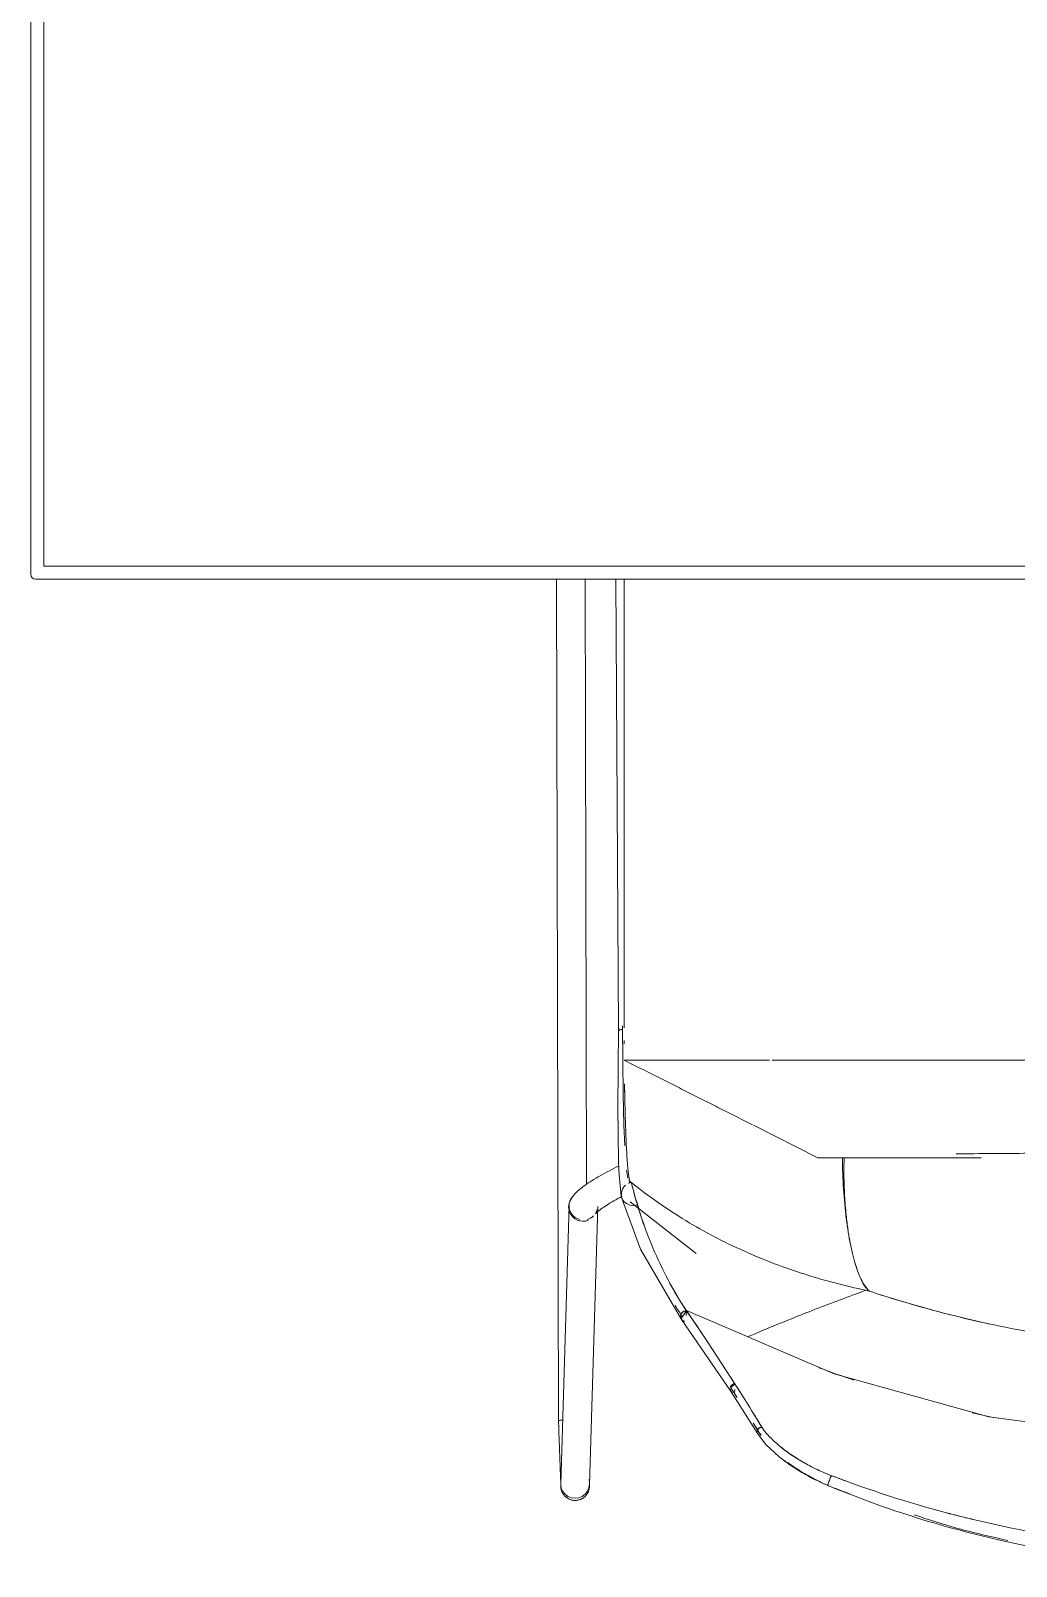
# Model space of a CAD drawing. Header units: millimetres. Extents: x 155927 to 317870, y -36033 to 97293.
# Drawn here: x 200626 to 201004, y 32017 to 32606 of the extents above; entities that cross this region are included whole.
import ezdxf

# ---------------------------------------------------------------- set-up
doc = ezdxf.new("R2010")
doc.units = ezdxf.units.MM
doc.header["$MEASUREMENT"] = 0
doc.layers.add('I-FURN', color=8, linetype='CONTINUOUS', lineweight=9)

msp = doc.modelspace()

# ---------------------------------------------------------------- linework, layer by layer
at = {"layer": 'I-FURN'}
for p, q in [((200625.86, 33193.61), (200625.86, 32397.61)), ((200630.86, 33190.61), (200630.86, 32400.61)), ((200630.86, 32400.61), (200630.86, 33190.61)), ((200630.86, 32400.61), (202820.86, 32400.61)), ((202820.86, 32400.61), (200630.86, 32400.61)), ((200627.86, 32395.61), (202823.86, 32395.61)), ((200827.79, 32395.61), (200828.48, 32072.75)), ((200839.29, 32163.27), (200838.79, 32395.61)), ((200851.54, 32222.57), (200850.47, 32395.61)), ((200853.22, 32210.81), (200853.12, 32224.2)), ((200851.38, 32207.98), (200851.52, 32223.13)), ((200851.56, 32222.61), (200851.56, 32222.54)), ((200851.56, 32222.54), (200851.71, 32222.47)), ((200851.71, 32222.47), (200852.01, 32222.41)), ((200852.05, 32222.73), (200851.74, 32222.67)), ((200852.5, 32222.78), (200852.05, 32222.73)), ((200853.05, 32222.82), (200852.5, 32222.78)), ((200851.32, 32192.59), (200851.38, 32207.98)), ((200853.38, 32197.97), (200853.22, 32210.81)), ((200860.91, 32211.07), (200909.58, 32211.07)), ((200920.42, 32211.07), (200977.85, 32211.07)), ((200989.25, 32211.07), (201049.45, 32211.07)), ((200854.02, 32197.09), (200853.85, 32201.99)), ((200853.63, 32186.14), (200853.38, 32197.97)), ((200851.37, 32183.03), (200851.32, 32192.59)), ((200851.58, 32171.95), (200851.37, 32183.03)), ((200853.93, 32178.22), (200853.63, 32186.14)), ((200928.1, 32173.6), (200903.34, 32186.06)), ((200850.88, 32170.07), (200851.86, 32170.55)), ((200851.76, 32167.01), (200851.58, 32171.95)), ((200990.8, 32173.6), (200928.1, 32173.6)), ((200840.65, 32164.36), (200841.38, 32164.82)), ((200841.38, 32164.82), (200842.13, 32165.29)), ((200842.13, 32165.29), (200842.91, 32165.76)), ((200842.91, 32165.76), (200843.71, 32166.24)), ((200843.71, 32166.24), (200844.53, 32166.71)), ((200844.53, 32166.71), (200845.38, 32167.19)), ((200845.38, 32167.19), (200846.25, 32167.67)), ((200846.25, 32167.67), (200847.14, 32168.15)), ((200847.14, 32168.15), (200848.05, 32168.63)), ((200848.05, 32168.63), (200848.98, 32169.11)), ((200848.98, 32169.11), (200849.92, 32169.59)), ((200849.92, 32169.59), (200850.88, 32170.07)), ((200852.56, 32158.86), (200851.76, 32167.01)), ((200855.16, 32165.8), (200854.64, 32168.88)), ((200855.92, 32164), (200855.46, 32164.79)), ((200833.54, 32158.13), (200833.95, 32158.72)), ((200833.95, 32158.72), (200834.39, 32159.26)), ((200834.39, 32159.26), (200834.84, 32159.76)), ((200834.84, 32159.76), (200835.31, 32160.24)), ((200835.31, 32160.24), (200835.81, 32160.71)), ((200835.81, 32160.71), (200836.32, 32161.17)), ((200836.32, 32161.17), (200836.86, 32161.62)), ((200836.86, 32161.62), (200837.43, 32162.08)), ((200837.43, 32162.08), (200838.02, 32162.53)), ((200838.02, 32162.53), (200838.64, 32162.98)), ((200838.64, 32162.98), (200839.28, 32163.44)), ((200839.28, 32163.44), (200839.95, 32163.9)), ((200839.95, 32163.9), (200840.65, 32164.36)), ((200852.13, 32158.35), (200852.95, 32158.78)), ((200852.93, 32157.88), (200852.56, 32158.86)), ((200852.6, 32160.02), (200852.89, 32161.16)), ((200852.95, 32157.75), (200852.62, 32158.86)), ((200852.89, 32161.16), (200853.46, 32162.19)), ((200832.57, 32155.23), (200829.39, 32048.37)), ((200832.77, 32156.69), (200833.14, 32157.46)), ((200833.14, 32157.46), (200833.54, 32158.13)), ((200840.39, 32048.08), (200843.56, 32154.91)), ((200843.19, 32152.55), (200843.45, 32152.79)), ((200843.45, 32152.79), (200843.75, 32153.05)), ((200843.75, 32153.05), (200844.11, 32153.34)), ((200844.11, 32153.34), (200844.51, 32153.65)), ((200844.51, 32153.65), (200844.95, 32153.97)), ((200844.95, 32153.97), (200845.43, 32154.32)), ((200845.43, 32154.32), (200845.96, 32154.68)), ((200845.96, 32154.68), (200846.52, 32155.05)), ((200846.52, 32155.05), (200847.11, 32155.43)), ((200847.11, 32155.43), (200847.74, 32155.83)), ((200847.74, 32155.83), (200848.4, 32156.23)), ((200848.4, 32156.23), (200849.09, 32156.64)), ((200849.09, 32156.64), (200849.81, 32157.06)), ((200849.81, 32157.06), (200850.56, 32157.48)), ((200850.56, 32157.48), (200851.33, 32157.91)), ((200851.33, 32157.91), (200852.13, 32158.35)), ((200860.03, 32138.55), (200852.74, 32158.31)), ((200853.24, 32157.35), (200852.93, 32157.88)), ((200853.63, 32156.85), (200853.24, 32157.35)), ((200854.65, 32156), (200853.63, 32156.85)), ((200855.94, 32155.42), (200854.65, 32156)), ((200857.41, 32155.22), (200855.94, 32155.42)), ((200855.97, 32156.63), (200881.37, 32136.81)), ((200858.95, 32155.46), (200857.41, 32155.22)), ((200842.71, 32152.06), (200842.74, 32152.1)), ((200842.74, 32152.1), (200842.83, 32152.2)), ((200842.83, 32152.2), (200842.98, 32152.36)), ((200842.98, 32152.36), (200843.19, 32152.55)), ((200875.78, 32111.49), (200860.03, 32138.55)), ((200875.38, 32112.8), (200875.45, 32113.27)), ((200875.42, 32112.32), (200875.38, 32112.8)), ((200875.57, 32111.86), (200875.42, 32112.32)), ((200875.45, 32113.27), (200875.63, 32113.72)), ((200877.64, 32114.82), (200875.57, 32111.86)), ((200875.63, 32113.72), (200875.9, 32114.11)), ((200875.9, 32114.11), (200876.26, 32114.43)), ((200876.26, 32114.43), (200876.69, 32114.66)), ((200876.69, 32114.66), (200877.16, 32114.8)), ((200877.16, 32114.8), (200877.64, 32114.82)), ((200877.53, 32113.05), (200877.64, 32114.82)), ((200877.64, 32114.82), (200877.54, 32113.05)), ((200877.58, 32113.01), (200877.64, 32114.82)), ((200877.58, 32113.01), (200877.64, 32114.82)), ((200877.65, 32114.96), (200934.3, 32090.65)), ((200877.65, 32114.96), (200886.28, 32102.19)), ((200894.83, 32083.79), (200875.78, 32111.49)), ((200886.28, 32102.19), (200895.97, 32087.19)), ((200934.3, 32090.65), (200993.78, 32074.19)), ((200894.59, 32084.79), (200894.6, 32084.37)), ((200904.99, 32067.66), (200894.59, 32084.16)), ((200894.6, 32084.37), (200894.72, 32083.98)), ((200895.91, 32083.35), (200894.63, 32085.33)), ((200894.9, 32085.6), (200894.7, 32085.21)), ((200894.72, 32083.98), (200894.94, 32083.64)), ((200895.2, 32085.94), (200894.9, 32085.6)), ((200894.94, 32083.64), (200895.25, 32083.38)), ((200895.57, 32086.21), (200895.2, 32085.94)), ((200895.99, 32086.39), (200895.57, 32086.21)), ((200896.97, 32081.69), (200895.91, 32083.35)), ((200895.97, 32087.19), (200899.35, 32081.83)), ((200896.43, 32086.47), (200895.99, 32086.39)), ((200896.05, 32083.12), (200896.22, 32084.6)), ((200828.72, 32072.79), (200828.48, 32072.75)), ((200828.49, 32072.66), (200828.49, 32072.75)), ((200828.53, 32071.6), (200828.49, 32072.66)), ((200828.57, 32070.54), (200828.53, 32071.6)), ((200828.61, 32069.49), (200828.57, 32070.54)), ((200828.63, 32072.72), (200829.13, 32072.69)), ((200829.31, 32072.84), (200828.72, 32072.79)), ((200830.22, 32072.88), (200829.31, 32072.84)), ((200903.1, 32075.83), (200906.6, 32070.19)), ((200906.24, 32066.97), (200903.33, 32071.64)), ((200993.78, 32074.19), (201054.98, 32065.88)), ((200828.65, 32068.44), (200828.61, 32069.49)), ((200828.68, 32067.4), (200828.65, 32068.44)), ((200828.72, 32066.37), (200828.68, 32067.4)), ((200828.76, 32065.36), (200828.72, 32066.37)), ((200828.79, 32064.36), (200828.76, 32065.36)), ((200908.15, 32063.51), (200904.9, 32067.8)), ((200906.25, 32067.69), (200906.17, 32067.11)), ((200906.23, 32067.01), (200906.25, 32067.22)), ((200828.83, 32063.37), (200828.79, 32064.36)), ((200828.87, 32062.4), (200828.83, 32063.37)), ((200828.9, 32061.45), (200828.87, 32062.4)), ((200828.93, 32060.52), (200828.9, 32061.45)), ((200828.97, 32059.61), (200828.93, 32060.52)), ((200829, 32058.73), (200828.97, 32059.61)), ((200829.03, 32057.86), (200829, 32058.73)), ((200913.23, 32058.81), (200908.15, 32063.51)), ((200917.36, 32055.72), (200913.23, 32058.81)), ((200829.06, 32057.03), (200829.03, 32057.86)), ((200829.09, 32056.22), (200829.06, 32057.03)), ((200829.12, 32055.44), (200829.09, 32056.22)), ((200829.15, 32054.69), (200829.12, 32055.44)), ((200829.17, 32053.97), (200829.15, 32054.69)), ((200829.2, 32053.29), (200829.17, 32053.97)), ((200829.22, 32052.63), (200829.2, 32053.29)), ((200829.24, 32052.01), (200829.22, 32052.63)), ((200921.98, 32052.77), (200917.36, 32055.72)), ((200926.79, 32050.16), (200921.98, 32052.77)), ((200829.27, 32051.43), (200829.24, 32052.01)), ((200829.29, 32050.88), (200829.27, 32051.43)), ((200829.3, 32050.37), (200829.29, 32050.88)), ((200829.32, 32049.9), (200829.3, 32050.37)), ((200829.34, 32049.46), (200829.32, 32049.9)), ((200829.35, 32049.06), (200829.34, 32049.46)), ((200829.36, 32048.71), (200829.35, 32049.06)), ((200829.38, 32048.39), (200829.36, 32048.71)), ((200829.39, 32048.12), (200829.38, 32048.39)), ((200829.58, 32046.81), (200829.39, 32048.2)), ((200829.39, 32047.89), (200829.39, 32048.12)), ((200829.39, 32048.02), (200829.4, 32047.81)), ((200829.4, 32047.7), (200829.39, 32047.89)), ((200829.4, 32047.81), (200829.4, 32047.63)), ((200829.41, 32047.55), (200829.4, 32047.7)), ((200829.4, 32047.63), (200829.41, 32047.5)), ((200829.41, 32047.44), (200829.41, 32047.55)), ((200829.41, 32047.5), (200829.41, 32047.41)), ((200829.41, 32047.38), (200829.41, 32047.44)), ((200829.41, 32047.41), (200829.41, 32047.36)), ((200829.41, 32047.36), (200829.41, 32047.38)), ((200829.42, 32047.26), (200829.41, 32047.36)), ((200829.41, 32047.36), (200829.41, 32047.36)), ((200829.43, 32047.04), (200829.42, 32047.26)), ((200829.46, 32046.82), (200829.43, 32047.04)), ((200829.49, 32046.61), (200829.46, 32046.82)), ((200830.13, 32045.52), (200829.58, 32046.81)), ((200840.2, 32046.85), (200839.65, 32045.56)), ((200840.39, 32048.24), (200840.2, 32046.85)), ((200840.32, 32050.25), (200840.33, 32049.82)), ((200840.33, 32049.82), (200840.35, 32049.43)), ((200840.37, 32046.88), (200840.34, 32046.66)), ((200840.35, 32049.43), (200840.36, 32049.08)), ((200840.36, 32049.08), (200840.37, 32048.77)), ((200840.37, 32048.77), (200840.38, 32048.5)), ((200840.39, 32047.1), (200840.37, 32046.88)), ((200840.38, 32048.5), (200840.39, 32048.27)), ((200840.39, 32048.29), (200840.38, 32048.42)), ((200840.39, 32048.1), (200840.39, 32048.29)), ((200840.39, 32048.27), (200840.4, 32048.08)), ((200840.4, 32047.95), (200840.39, 32048.1)), ((200840.41, 32047.32), (200840.39, 32047.1)), ((200840.4, 32048.08), (200840.4, 32047.94)), ((200840.4, 32047.84), (200840.4, 32047.95)), ((200840.4, 32047.94), (200840.4, 32047.83)), ((200840.41, 32047.78), (200840.4, 32047.84)), ((200840.4, 32047.83), (200840.41, 32047.77)), ((200840.41, 32047.76), (200840.41, 32047.78)), ((200840.41, 32047.77), (200840.41, 32047.76)), ((200840.41, 32047.76), (200840.41, 32047.54)), ((200840.41, 32047.54), (200840.41, 32047.32)), ((200931.81, 32047.96), (200931.78, 32047.87)), ((200931.89, 32048.17), (200931.81, 32047.96)), ((200932.01, 32048.46), (200931.89, 32048.17)), ((200932.15, 32048.84), (200932.01, 32048.46)), ((200932.32, 32049.26), (200932.15, 32048.84)), ((200932.5, 32049.72), (200932.32, 32049.26)), ((200932.68, 32050.17), (200932.5, 32049.72)), ((200932.85, 32050.6), (200932.68, 32050.17)), ((200933, 32050.98), (200932.85, 32050.6)), ((200933.12, 32051.28), (200933, 32050.98)), ((200933.2, 32051.49), (200933.12, 32051.28)), ((200933.24, 32051.59), (200933.2, 32051.49)), ((200829.54, 32046.39), (200829.49, 32046.61)), ((200829.59, 32046.18), (200829.54, 32046.39)), ((200829.65, 32045.96), (200829.59, 32046.18)), ((200829.71, 32045.76), (200829.65, 32045.96)), ((200829.79, 32045.55), (200829.71, 32045.76)), ((200829.87, 32045.35), (200829.79, 32045.55)), ((200829.97, 32045.15), (200829.87, 32045.35)), ((200830.07, 32044.95), (200829.97, 32045.15)), ((200830.18, 32044.76), (200830.07, 32044.95)), ((200831.01, 32044.42), (200830.13, 32045.52)), ((200830.29, 32044.57), (200830.18, 32044.76)), ((200830.41, 32044.39), (200830.29, 32044.57)), ((200830.54, 32044.21), (200830.41, 32044.39)), ((200830.68, 32044.04), (200830.54, 32044.21)), ((200830.83, 32043.87), (200830.68, 32044.04)), ((200830.98, 32043.71), (200830.83, 32043.87)), ((200831.13, 32043.56), (200830.98, 32043.71)), ((200832.15, 32043.57), (200831.01, 32044.42)), ((200831.3, 32043.41), (200831.13, 32043.56)), ((200831.46, 32043.27), (200831.3, 32043.41)), ((200831.64, 32043.14), (200831.46, 32043.27)), ((200831.82, 32043.01), (200831.64, 32043.14)), ((200832, 32042.89), (200831.82, 32043.01)), ((200832.19, 32042.78), (200832, 32042.89)), ((200833.47, 32043.04), (200832.15, 32043.57)), ((200832.38, 32042.67), (200832.19, 32042.78)), ((200832.58, 32042.57), (200832.38, 32042.67)), ((200832.78, 32042.48), (200832.58, 32042.57)), ((200832.99, 32042.4), (200832.78, 32042.48)), ((200833.19, 32042.33), (200832.99, 32042.4)), ((200833.41, 32042.27), (200833.19, 32042.33)), ((200833.62, 32042.21), (200833.41, 32042.27)), ((200834.9, 32042.86), (200833.47, 32043.04)), ((200833.83, 32042.16), (200833.62, 32042.21)), ((200834.05, 32042.12), (200833.83, 32042.16)), ((200834.27, 32042.09), (200834.05, 32042.12)), ((200834.49, 32042.07), (200834.27, 32042.09)), ((200834.71, 32042.06), (200834.49, 32042.07)), ((200834.93, 32042.06), (200834.71, 32042.06)), ((200836.32, 32043.05), (200834.9, 32042.86)), ((200834.95, 32042.06), (200834.93, 32042.06)), ((200835.17, 32042.06), (200834.95, 32042.06)), ((200835.39, 32042.08), (200835.17, 32042.06)), ((200835.61, 32042.1), (200835.39, 32042.08)), ((200835.83, 32042.13), (200835.61, 32042.1)), ((200836.04, 32042.17), (200835.83, 32042.13)), ((200836.26, 32042.22), (200836.04, 32042.17)), ((200836.47, 32042.28), (200836.26, 32042.22)), ((200837.64, 32043.59), (200836.32, 32043.05)), ((200836.68, 32042.35), (200836.47, 32042.28)), ((200836.89, 32042.42), (200836.68, 32042.35)), ((200837.09, 32042.51), (200836.89, 32042.42)), ((200837.29, 32042.6), (200837.09, 32042.51)), ((200837.49, 32042.7), (200837.29, 32042.6)), ((200837.68, 32042.8), (200837.49, 32042.7)), ((200838.78, 32044.44), (200837.64, 32043.59)), ((200837.87, 32042.92), (200837.68, 32042.8)), ((200838.05, 32043.04), (200837.87, 32042.92)), ((200838.23, 32043.17), (200838.05, 32043.04)), ((200838.4, 32043.3), (200838.23, 32043.17)), ((200838.57, 32043.45), (200838.4, 32043.3)), ((200838.73, 32043.6), (200838.57, 32043.45)), ((200838.88, 32043.75), (200838.73, 32043.6)), ((200839.65, 32045.56), (200838.78, 32044.44)), ((200839.03, 32043.91), (200838.88, 32043.75)), ((200839.17, 32044.08), (200839.03, 32043.91)), ((200839.31, 32044.26), (200839.17, 32044.08)), ((200839.44, 32044.43), (200839.31, 32044.26)), ((200839.56, 32044.62), (200839.44, 32044.43)), ((200839.67, 32044.81), (200839.56, 32044.62)), ((200839.78, 32045), (200839.67, 32044.81)), ((200839.88, 32045.2), (200839.78, 32045)), ((200839.97, 32045.4), (200839.88, 32045.2)), ((200840.05, 32045.6), (200839.97, 32045.4)), ((200840.13, 32045.81), (200840.05, 32045.6)), ((200840.19, 32046.02), (200840.13, 32045.81)), ((200840.25, 32046.23), (200840.19, 32046.02)), ((200840.3, 32046.44), (200840.25, 32046.23)), ((200840.34, 32046.66), (200840.3, 32046.44))]:
    msp.add_line(p, q, dxfattribs=at)
msp.add_arc((200627.86, 32397.61), 2, 180, 270, dxfattribs=at)
for centre, major_axis, ratio, start_param, end_param in [((200837.85, 32154.58), (5.08, -2.11), 0.969753, 2.873687, 3.920884), ((200838.06, 32155.07), (5.5, -0.16), 0.969889, 2.648641, 4.481237), ((200838.06, 32155.07), (5.5, -0.16), 0.969889, 5.790234, 6.052033), ((200837.85, 32154.58), (5.08, -2.11), 0.969753, 3.920884, 5.491681), ((200838.06, 32155.07), (5.5, -0.16), 0.969889, 5.004836, 5.528435)]:
    msp.add_ellipse(centre, major_axis=major_axis, ratio=ratio, start_param=start_param, end_param=end_param, dxfattribs=at)
for points, knots in [([(200853.67, 32395.59), (200853.67, 32384.7), (200853.67, 32330.35), (200853.67, 32276.06), (200853.67, 32232.68)], [-0.6164176, -0.6164176, -0.6164176, -0.6164176, -0.5, -0.0351654, -0.0351654, -0.0351654, -0.0351654]), ([(200851.68, 32222.95), (200851.61, 32222.99), (200851.45, 32223.12), (200851.57, 32223.25), (200851.71, 32223.33)], [-0.7, -0.7, -0.7, -0.7, -0.6, -0.4, -0.4, -0.4, -0.4]), ([(200903.04, 32186.22), (200900.95, 32187.27), (200896.76, 32189.38), (200890.48, 32192.54), (200884.21, 32195.69), (200878, 32198.82), (200871.86, 32201.91), (200863.72, 32206.01), (200857.68, 32209.05), (200853.69, 32211.06)], [-0.6666667, -0.6666667, -0.6666667, -0.6666667, -0.5833333, -0.5, -0.4166667, -0.3333333, -0.25, -0.1666667, -0.000257, -0.000257, -0.000257, -0.000257]), ([(200853.87, 32200.77), (200853.91, 32198.94), (200853.98, 32195.36), (200854.1, 32190.11), (200854.25, 32185.22), (200854.43, 32180.67), (200854.62, 32176.54), (200854.85, 32172.97), (200855.09, 32169.9), (200855.35, 32167.49), (200855.62, 32165.71), (200855.95, 32164.28), (200856.18, 32164.11), (200856.33, 32164.1)], [0.25, 0.25, 0.25, 0.25, 0.3125, 0.375, 0.4375, 0.5, 0.5625, 0.625, 0.6875, 0.75, 0.8125, 0.875, 0.9696726, 0.9696726, 0.9696726, 0.9696726]), ([(200946.67, 32123.39), (200946.19, 32124.06), (200944.82, 32126.33), (200942.69, 32131.58), (200940.54, 32139.94), (200938.89, 32150.06), (200937.83, 32161.52), (200937.56, 32169.49), (200937.53, 32173.6)], [-0.9192182, -0.9192182, -0.9192182, -0.9192182, -0.8333333, -0.6666667, -0.5, -0.3333333, -0.1666667, 0, 0, 0, 0]), ([(200939.68, 32145.82), (200939.4, 32147.69), (200938.87, 32151.98), (200938.42, 32157.78), (200938.18, 32162.96), (200938.07, 32167.76), (200938.11, 32171.32), (200938.16, 32173.59)], [0.5892526, 0.5892526, 0.5892526, 0.5892526, 0.6785714, 0.7857143, 0.8392857, 0.8928571, 0.9851475, 0.9851475, 0.9851475, 0.9851475]), ([(200854.31, 32163.09), (200854.15, 32162.96), (200853.65, 32162.49), (200852.98, 32161.51), (200852.63, 32160.2), (200852.66, 32159.33), (200852.73, 32158.95)], [-0.8461538, -0.8461538, -0.8461538, -0.8461538, -0.8076923, -0.7115385, -0.6153846, -0.5384615, -0.5384615, -0.5384615, -0.5384615]), ([(200856.47, 32164.11), (200857.45, 32159.99), (200859.82, 32151.7), (200864.52, 32139), (200869.3, 32128.91), (200872.52, 32123.15), (200873.54, 32121.42)], [-1, -1, -1, -1, -0.75, -0.5, -0.25, -0.1405219, -0.1405219, -0.1405219, -0.1405219]), ([(200864.72, 32139.05), (200862.95, 32143.24), (200860.65, 32149.25), (200858.96, 32155.15), (200858.48, 32156.89)], [-0.4999815, -0.4999815, -0.4999815, -0.4999815, -0.25, -0.1451812, -0.1451812, -0.1451812, -0.1451812]), ([(200877.64, 32114.82), (200875.1, 32118.69), (200870.37, 32126.58), (200866.54, 32134.86), (200864.72, 32139.05)], [-0.9999613, -0.9999613, -0.9999613, -0.9999613, -0.75, -0.5, -0.5, -0.5, -0.5]), ([(200948.07, 32122.26), (200947.23, 32122.91), (200946.01, 32124.38), (200944.84, 32126.58), (200944.46, 32127.41)], [0, 0, 0, 0, 0.1428571, 0.2159417, 0.2159417, 0.2159417, 0.2159417]), ([(200901.18, 32104.87), (200908.62, 32108.03), (200922.41, 32113.7), (200936.19, 32118.9), (200942.54, 32121.25)], [-0.9812423, -0.9812423, -0.9812423, -0.9812423, -0.5, -0.0894127, -0.0894127, -0.0894127, -0.0894127]), ([(200946.69, 32122.78), (200957.89, 32119.02), (200980.53, 32112.42), (201026.84, 32102.9), (201085.86, 32098.1), (201144.87, 32102.89), (201191.18, 32112.42), (201213.82, 32119.02), (201225.04, 32122.78)], [0, 0, 0, 0, 0.125, 0.25, 0.5, 0.75, 0.875, 1, 1, 1, 1]), ([(200875.57, 32111.86), (200875.66, 32111.66), (200875.91, 32111.28), (200876.41, 32110.92), (200876.77, 32110.8), (200876.93, 32110.76)], [-1, -1, -1, -1, -0.7, -0.4, -0.2, -0.2, -0.2, -0.2]), ([(200894.47, 32085.56), (200894.52, 32085.7), (200894.66, 32085.96), (200894.96, 32086.31), (200895.46, 32086.67), (200895.9, 32086.81), (200896.2, 32086.82)], [-0.4166667, -0.4166667, -0.4166667, -0.4166667, -0.3333333, -0.25, -0.1666667, 0, 0, 0, 0]), ([(200828.61, 32072.78), (200828.6, 32072.78), (200828.55, 32072.77), (200828.5, 32072.76), (200828.49, 32072.75), (200828.49, 32072.75)], [-0.55555556, -0.55555556, -0.55555556, -0.55555556, -0.54861111, -0.51388889, -0.48915497, -0.48915497, -0.48915497, -0.48915497]), ([(200904.75, 32068.25), (200904.73, 32068.38), (200904.73, 32068.78), (200904.97, 32069.32), (200905.38, 32069.75), (200905.76, 32069.99), (200906.18, 32070.15), (200906.47, 32070.19), (200906.61, 32070.19)], [-0.5833333, -0.5833333, -0.5833333, -0.5833333, -0.5, -0.3333333, -0.25, -0.1666667, -0.0833333, 0, 0, 0, 0]), ([(200906.66, 32070.11), (200906.37, 32070.11), (200905.93, 32070), (200905.42, 32069.67), (200905.12, 32069.35), (200904.9, 32068.97), (200904.78, 32068.56), (200904.79, 32068.29), (200904.81, 32068.16)], [-1, -1, -1, -1, -0.8333333, -0.75, -0.6666667, -0.5833333, -0.5, -0.4166667, -0.4166667, -0.4166667, -0.4166667]), ([(200933.24, 32051.59), (200931.16, 32052.4), (200928.09, 32053.72), (200924.25, 32055.7), (200921.51, 32057.26), (200918.92, 32058.88), (200916.51, 32060.53), (200914.29, 32062.2), (200911.6, 32064.43), (200908.78, 32067.19), (200907.19, 32069.21), (200906.6, 32070.19)], [0, 0, 0, 0, 0.166667, 0.25, 0.333333, 0.416667, 0.5, 0.583333, 0.666667, 0.833333, 1, 1, 1, 1]), ([(200915.27, 32057.33), (200916.69, 32056.23), (200919.87, 32053.98), (200925.48, 32050.71), (200929.63, 32048.78), (200931.78, 32047.87)], [-0.4938391, -0.4938391, -0.4938391, -0.4938391, -0.3333333, -0.1666667, 0, 0, 0, 0]), ([(200916.59, 32056.58), (200917.36, 32056.01), (200918.97, 32054.88), (200921.55, 32053.21), (200924.28, 32051.58), (200928.11, 32049.51), (200931.17, 32048.12), (200933.24, 32047.25)], [0.5, 0.5, 0.5, 0.5, 0.5833333, 0.6666667, 0.75, 0.8333333, 1, 1, 1, 1]), ([(200931.81, 32047.86), (200931.82, 32047.88), (200931.84, 32047.95), (200931.92, 32048.16), (200932.04, 32048.46), (200932.23, 32048.96), (200932.52, 32049.73), (200932.81, 32050.49), (200933.01, 32050.99), (200933.13, 32051.3), (200933.21, 32051.51), (200933.24, 32051.58), (200933.24, 32051.59)], [-1, -1, -1, -1, -0.916667, -0.833333, -0.75, -0.666667, -0.5, -0.333333, -0.25, -0.166667, -0.083333, 0, 0, 0, 0]), ([(200933.24, 32047.25), (200944, 32042.83), (200965.8, 32034.95), (201010.67, 32022.97), (201059.72, 32016.52), (201111.98, 32017.09), (201155.22, 32022.3), (201197.68, 32032.17), (201225.04, 32041.73), (201238.48, 32047.25)], [0, 0, 0, 0, 0.111111, 0.222222, 0.444444, 0.583333, 0.722222, 0.861111, 1, 1, 1, 1]), ([(201000.98, 32026.72), (200994.54, 32028.11), (200982.4, 32030.89), (200970.59, 32034.67), (200965.06, 32036.53)], [0.5416307, 0.5416307, 0.5416307, 0.5416307, 0.6666667, 0.7775097, 0.7775097, 0.7775097, 0.7775097]), ([(200977.44, 32037.34), (200979.26, 32036.86), (200982.89, 32035.94), (200986.52, 32035.03), (200988.33, 32034.58)], [0.29718056, 0.29718056, 0.29718056, 0.29718056, 0.33333333, 0.36907718, 0.36907718, 0.36907718, 0.36907718])]:
    msp.add_open_spline(points, degree=3, knots=knots, dxfattribs=at)
for points in [[(200853.67, 32360.4), (200853.67, 32365.98), (200853.67, 32371.56), (200853.67, 32377.14)], [(200853.67, 32223.48), (200853.67, 32227.57), (200853.67, 32231.67), (200853.67, 32235.77)], [(200853.67, 32218.6), (200853.67, 32218.17), (200853.68, 32217.75), (200853.68, 32217.32)], [(200853.69, 32211.07), (200856.27, 32211.07), (200858.88, 32211.07), (200861.6, 32211.07)], [(200920.41, 32211.07), (200917.13, 32211.07), (200913.85, 32211.07), (200910.58, 32211.07)], [(200989.23, 32211.07), (200985.43, 32211.07), (200981.65, 32211.07), (200977.88, 32211.07)], [(200981.24, 32175.1), (200990.41, 32175.17), (200999.62, 32175.24), (201008.86, 32175.31)], [(200856.47, 32164.11), (200856.07, 32164.03), (200855.68, 32163.9), (200855.32, 32163.73)], [(200858.37, 32156.94), (200857.67, 32159.34), (200857.04, 32161.73), (200856.47, 32164.11)], [(200946.56, 32122.75), (200938.53, 32124.39), (200922.69, 32128.54), (200899.47, 32137.33), (200877.13, 32148.99), (200863.21, 32158.75), (200856.47, 32164.11)], [(200940.97, 32138.59), (200940.67, 32139.99), (200940.38, 32141.47), (200940.12, 32143.02)], [(200942.95, 32131.24), (200942.75, 32131.85), (200942.55, 32132.48), (200942.35, 32133.14)], [(200875.38, 32118.37), (200876.12, 32117.18), (200876.87, 32116), (200877.64, 32114.82)], [(200946.56, 32122.75), (200945.24, 32122.24), (200943.92, 32121.73), (200942.6, 32121.21)], [(200995.52, 32109.44), (200980.83, 32112.54), (200966.35, 32116.51), (200952.03, 32121)], [(200876.12, 32112.53), (200875.15, 32113.95), (200874.21, 32115.37), (200873.3, 32116.82)], [(200876.86, 32110.77), (200876.68, 32110.82), (200876.35, 32110.95), (200875.92, 32111.28), (200875.61, 32111.72), (200875.43, 32112.22), (200875.39, 32112.76), (200875.5, 32113.3), (200875.74, 32113.8), (200876.1, 32114.24), (200876.56, 32114.57), (200877.09, 32114.78), (200877.46, 32114.83), (200877.64, 32114.83)], [(200877.64, 32114.82), (200879.51, 32112.15), (200881.41, 32109.41), (200883.46, 32106.37)], [(200928.45, 32093), (200932.92, 32091.35), (200937.42, 32089.76), (200941.94, 32088.25)], [(200895.03, 32083.73), (200894.91, 32083.8), (200894.7, 32083.98), (200894.48, 32084.33), (200894.4, 32084.59), (200894.38, 32084.73)], [(200895.89, 32083.36), (200895.46, 32084.03), (200895.03, 32084.69), (200894.6, 32085.35)], [(200895.9, 32083.35), (200896.29, 32082.75), (200896.67, 32082.15), (200897.06, 32081.55)], [(200906.66, 32070.11), (200904.84, 32073.06), (200901.28, 32078.79), (200897.87, 32084.2), (200896.2, 32086.82)], [(200828.54, 32072.73), (200828.59, 32072.72), (200828.74, 32072.71), (200828.99, 32072.7), (200829.14, 32072.69)], [(200903.28, 32071.74), (200904.25, 32070.19), (200905.23, 32068.61), (200906.23, 32067.01)], [(200987.38, 32075.64), (200990.42, 32074.97), (200993.46, 32074.32), (200996.52, 32073.71)], [(200921.53, 32057.28), (200917.99, 32059.4), (200914.52, 32061.73), (200912.32, 32063.88)], [(200933.24, 32051.59), (200931.17, 32052.41), (200927.08, 32054.17), (200923.32, 32056.21), (200921.54, 32057.28)], [(200933.21, 32047.31), (200932.74, 32047.49), (200932.28, 32047.67), (200931.81, 32047.86)], [(200940.51, 32044.49), (200938.07, 32045.41), (200935.64, 32046.35), (200933.21, 32047.31)], [(200933.24, 32051.59), (200947.73, 32046.04), (200962.47, 32041.29), (200977.43, 32037.34)], [(200939.71, 32049.17), (200937.55, 32049.96), (200935.39, 32050.76), (200933.24, 32051.59)], [(200988.37, 32034.6), (200984.71, 32035.47), (200981.05, 32036.34), (200977.41, 32037.31)], [(200988.36, 32034.62), (201003.39, 32031.07), (201018.6, 32027.89), (201033.96, 32026.44)]]:
    msp.add_open_spline(points, degree=3, dxfattribs=at)

doc.saveas('drawing.dxf')
